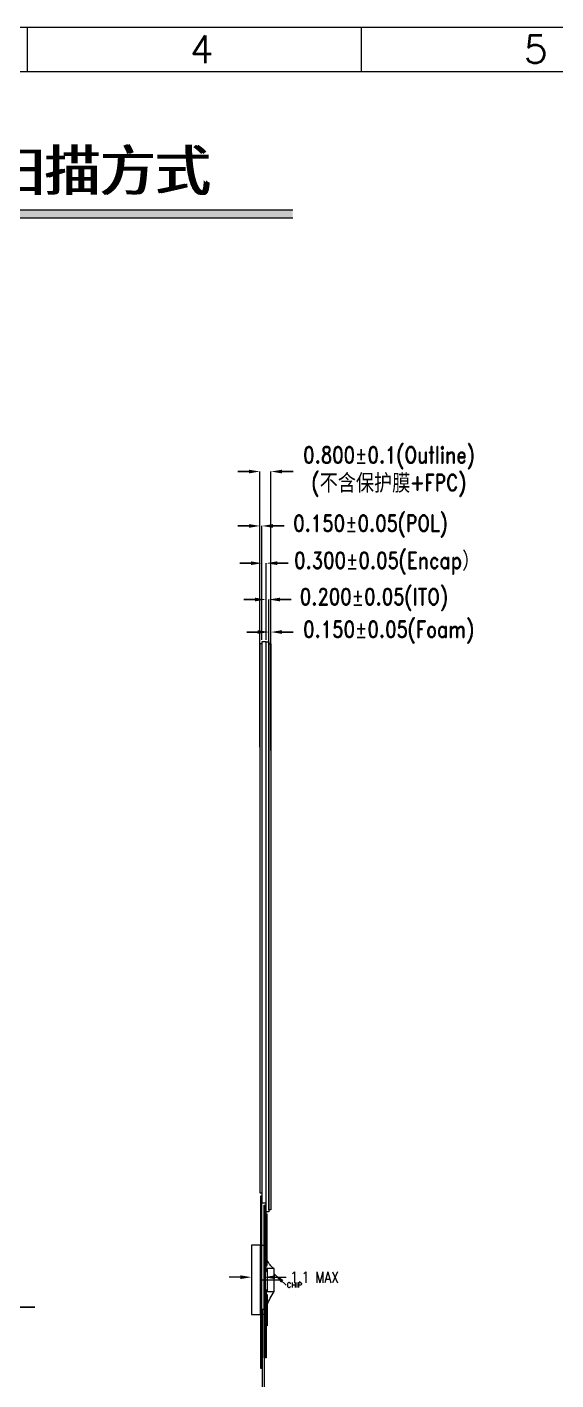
# Model space of a CAD drawing. Header units: millimetres. Extents: x 1845 to 2650, y -178 to 579.
# Drawn here: x 1920.6 to 1958.9, y 271.2 to 369 of the extents above; entities that cross this region are included whole.
import ezdxf

# ---------------------------------------------------------------- set-up
doc = ezdxf.new("R2010")
doc.units = ezdxf.units.MM
doc.layers.get('0').update_dxf_attribs({"lineweight": 5})
doc.layers.get('Defpoints').update_dxf_attribs({"lineweight": 5})
for name, color, linetype, lineweight in [('COF', 4, 'Continuous', 5), ('Connector', 2, 'Continuous', 5), ('DIM', 3, 'Continuous', 5), ('ITO', 2, 'Continuous', 5), ('Main-FPC', 2, 'Continuous', 5), ('POL', 202, 'Continuous', 5), ('TAPE-Foam', 32, 'Continuous', 5), ('图框', 7, 'Continuous', 5)]:
    doc.layers.add(name, color=color, linetype=linetype, lineweight=lineweight)
doc.layers.add('FPC', color=44, linetype='Continuous')
doc.styles.add('RD', font='ROMAND.shx', dxfattribs={"width": 0.8})
doc.styles.get("Standard").update_dxf_attribs({"font": 'txt', "bigfont": 'gbcbig.shx'})
doc.dimstyles.new('DIM', dxfattribs={"dimtxt": 0.8, "dimasz": 0.8, "dimexe": 0, "dimexo": 0.5, "dimgap": 0.11, "dimtad": 0, "dimzin": 1, "dimdsep": 46, "dimtxsty": 'RD', "dimcen": 0, "dimclrd": 256, "dimclre": 256, "dimclrt": 256, "dimadec": 0, "dimazin": 0, "dimtm": 1e-09, "dimtfac": 1, "dimtofl": 0, "dimtmove": 0, "dimatfit": 3, "dimfxl": 1, "dimlwe": -1, "dimarcsym": 0})

# ---------------------------------------------------------------- blocks, each defined once
blk = doc.blocks.new('*D9')
at = {"layer": 'Defpoints', "color": 0, "lineweight": 5, "transparency": 16777216}
for p in [(1938.266, 336.893), (1937.466, 316.469), (1938.266, 316.237)]:
    blk.add_point(p, dxfattribs=at)
at = {"layer": 'DIM', "lineweight": -2, "transparency": 16777216}
for p, q in [((1936.666, 336.893), (1935.866, 336.893)), ((1939.066, 336.893), (1939.866, 336.893))]:
    blk.add_line(p, q, dxfattribs=at)
at = {"layer": 'DIM', "transparency": 16777216}
for p, q in [((1937.466, 316.969), (1937.466, 336.893)), ((1938.266, 316.737), (1938.266, 336.893))]:
    blk.add_line(p, q, dxfattribs=at)
at = {"layer": 'DIM', "lineweight": 5, "transparency": 16777216}
for points in [[(1936.666, 337.026), (1936.666, 336.759), (1937.466, 336.893)], [(1939.066, 337.026), (1939.066, 336.759), (1938.266, 336.893)]]:
    blk.add_solid(points, dxfattribs=at)
at = {"layer": 'DIM', "lineweight": 5, "transparency": 16777216, "insert": (1946.787, 336.893), "char_height": 1.2, "attachment_point": 5, "style": 'RD'}
blk.add_mtext('0.800±0.1(Outline)\\P({\\fSimSun|b0|i0|c134|p2;不含保护膜}+FPC)', dxfattribs=at)
blk = doc.blocks.new('*D10')
at = {"layer": 'Defpoints', "color": 0, "lineweight": 5, "transparency": 16777216}
for p in [(1938.266, 325.291), (1938.116, 321.916), (1938.266, 321.935)]:
    blk.add_point(p, dxfattribs=at)
at = {"layer": 'DIM', "lineweight": -2, "transparency": 16777216}
for p, q in [((1937.316, 325.291), (1936.516, 325.291)), ((1939.066, 325.291), (1939.866, 325.291))]:
    blk.add_line(p, q, dxfattribs=at)
at = {"layer": 'DIM', "transparency": 16777216}
for p, q in [((1938.116, 322.416), (1938.116, 325.291)), ((1938.266, 322.435), (1938.266, 325.291))]:
    blk.add_line(p, q, dxfattribs=at)
at = {"layer": 'DIM', "lineweight": 5, "transparency": 16777216}
for points in [[(1937.316, 325.425), (1937.316, 325.158), (1938.116, 325.291)], [(1939.066, 325.425), (1939.066, 325.158), (1938.266, 325.291)]]:
    blk.add_solid(points, dxfattribs=at)
at = {"layer": 'DIM', "lineweight": 5, "transparency": 16777216, "insert": (1946.764, 325.291), "char_height": 1.2, "attachment_point": 5, "style": 'RD'}
blk.add_mtext('0.150±0.05(Foam)', dxfattribs=at)
blk = doc.blocks.new('*D32')
at = {"layer": 'Defpoints', "color": 0, "lineweight": 5, "transparency": 16777216}
for p in [(1937.916, 327.641), (1937.916, 324.216), (1938.116, 324.216)]:
    blk.add_point(p, dxfattribs=at)
at = {"layer": 'DIM', "lineweight": -2, "transparency": 16777216}
for p, q in [((1937.116, 327.641), (1936.316, 327.641)), ((1938.916, 327.641), (1939.716, 327.641))]:
    blk.add_line(p, q, dxfattribs=at)
at = {"layer": 'DIM', "transparency": 16777216}
for p, q in [((1937.916, 324.716), (1937.916, 327.641)), ((1938.116, 324.716), (1938.116, 327.641))]:
    blk.add_line(p, q, dxfattribs=at)
at = {"layer": 'DIM', "lineweight": 5, "transparency": 16777216}
for points in [[(1937.116, 327.774), (1937.116, 327.507), (1937.916, 327.641)], [(1938.916, 327.774), (1938.916, 327.507), (1938.116, 327.641)]]:
    blk.add_solid(points, dxfattribs=at)
at = {"layer": 'DIM', "lineweight": 5, "transparency": 16777216, "insert": (1945.7, 327.641), "char_height": 1.2, "attachment_point": 5, "style": 'RD'}
blk.add_mtext('0.200±0.05(ITO)', dxfattribs=at)
blk = doc.blocks.new('*D33')
at = {"layer": 'Defpoints', "color": 0, "lineweight": 5, "transparency": 16777216}
for p in [(1937.916, 330.267), (1937.616, 324.216), (1937.916, 324.216)]:
    blk.add_point(p, dxfattribs=at)
at = {"layer": 'DIM', "lineweight": -2, "transparency": 16777216}
for p, q in [((1936.816, 330.267), (1936.016, 330.267)), ((1938.716, 330.267), (1939.516, 330.267))]:
    blk.add_line(p, q, dxfattribs=at)
at = {"layer": 'DIM', "transparency": 16777216}
for p, q in [((1937.616, 324.716), (1937.616, 330.267)), ((1937.916, 324.716), (1937.916, 330.267))]:
    blk.add_line(p, q, dxfattribs=at)
at = {"layer": 'DIM', "lineweight": 5, "transparency": 16777216}
for points in [[(1936.816, 330.4), (1936.816, 330.133), (1937.616, 330.267)], [(1938.716, 330.4), (1938.716, 330.133), (1937.916, 330.267)]]:
    blk.add_solid(points, dxfattribs=at)
at = {"layer": 'DIM', "lineweight": 5, "transparency": 16777216, "insert": (1946.666, 330.267), "char_height": 1.2, "attachment_point": 5, "style": 'RD'}
blk.add_mtext('0.300±0.05(Encap）', dxfattribs=at)
blk = doc.blocks.new('R196GRM-001-PNL-V01-B')
at = {"layer": 'ITO', "lineweight": 5}
blk.add_lwpolyline([(1233.055, -115.782), (1233.255, -115.782), (1233.255, -156.992), (1233.055, -156.992), (1233.055, -115.782), (1232.755, -115.782), (1232.755, -156.342), (1233.055, -156.342)], dxfattribs=at)
blk = doc.blocks.new('R196GRM-001-PNLA-V01-B')
at = {"layer": 'POL', "lineweight": 5}
blk.add_lwpolyline([(1730.207, -118.031), (1730.057, -118.031), (1730.057, -157.697), (1730.207, -157.697)], dxfattribs=at)
at = {"layer": 'TAPE-Foam', "lineweight": 5}
blk.add_lwpolyline([(1730.707, -158.941), (1730.707, -118.031), (1730.857, -118.031), (1730.857, -158.941)], close=True, dxfattribs=at)
at = {"layer": 'ITO', "lineweight": 5}
blk.add_blockref('R196GRM-001-PNL-V01-B', (497.452, -2.099), dxfattribs=at)
blk = doc.blocks.new('*D35')
at = {"layer": 'Defpoints', "color": 0, "lineweight": 5, "transparency": 16777216}
for p in [(1937.616, 332.96), (1937.616, 324.831), (1937.466, 324.164)]:
    blk.add_point(p, dxfattribs=at)
at = {"layer": 'DIM', "lineweight": -2, "transparency": 16777216}
for p, q in [((1936.666, 332.96), (1935.866, 332.96)), ((1938.416, 332.96), (1939.216, 332.96))]:
    blk.add_line(p, q, dxfattribs=at)
at = {"layer": 'DIM', "transparency": 16777216}
for p, q in [((1937.466, 324.664), (1937.466, 332.96)), ((1937.616, 325.331), (1937.616, 332.96))]:
    blk.add_line(p, q, dxfattribs=at)
at = {"layer": 'DIM', "lineweight": 5, "transparency": 16777216}
for points in [[(1936.666, 333.093), (1936.666, 332.827), (1937.466, 332.96)], [(1938.416, 333.093), (1938.416, 332.827), (1937.616, 332.96)]]:
    blk.add_solid(points, dxfattribs=at)
at = {"layer": 'DIM', "lineweight": 5, "transparency": 16777216, "insert": (1945.451, 332.96), "char_height": 1.2, "attachment_point": 5, "style": 'RD'}
blk.add_mtext('0.150±0.05(POL)', dxfattribs=at)
blk = doc.blocks.new('*D50')
at = {"layer": 'Defpoints', "color": 0, "lineweight": 5, "transparency": 16777216}
for p in [(1936.856, 278.183), (1937.766, 278.652), (1937.766, 278.183)]:
    blk.add_point(p, dxfattribs=at)
at = {"layer": 'DIM', "lineweight": 5, "transparency": 16777216}
for p, q in [((1936.056, 278.652), (1935.256, 278.652)), ((1936.856, 278.683), (1936.856, 278.652)), ((1937.766, 278.683), (1937.766, 278.652)), ((1938.566, 278.652), (1939.366, 278.652))]:
    blk.add_line(p, q, dxfattribs=at)
for points in [[(1936.056, 278.786), (1936.056, 278.519), (1936.856, 278.652)], [(1938.566, 278.786), (1938.566, 278.519), (1937.766, 278.652)]]:
    blk.add_solid(points, dxfattribs=at)
at = {"layer": 'DIM', "lineweight": 5, "transparency": 16777216, "insert": (1941.411, 278.652), "char_height": 0.8, "attachment_point": 5, "style": 'RD'}
blk.add_mtext('1.1 MAX', dxfattribs=at)
blk = doc.blocks.new('R196GRK-001-TFPC-V01-B')
at = {"layer": 'Connector', "lineweight": 5}
blk.add_lwpolyline([(1994.285, 268.202), (1994.285, 255.752), (1994.395, 255.752), (1994.395, 268.202)], close=True, dxfattribs=at)
at = {"layer": 'Connector', "color": 0, "lineweight": 5}
blk.add_lwpolyline([(1993.635, 259.652), (1994.285, 259.652), (1994.285, 264.652), (1993.635, 264.652)], close=True, dxfattribs=at)
at = {"layer": 'Connector', "color": 32, "lineweight": 5}
blk.add_lwpolyline([(1994.545, 259.652), (1994.395, 259.652), (1994.395, 264.652), (1994.545, 264.652)], close=True, dxfattribs=at)
blk = doc.blocks.new('*D54')
at = {"layer": 'Defpoints', "color": 0, "lineweight": 5, "transparency": 16777216}
for p in [(1993.771, 249.395), (1994.751, 249.535), (1993.771, 248.218)]:
    blk.add_point(p, dxfattribs=at)
at = {"layer": 'DIM', "lineweight": 5, "transparency": 16777216}
for p, q in [((1993.771, 248.895), (1993.771, 248.218)), ((1994.751, 249.035), (1994.751, 248.218)), ((1992.971, 248.218), (1992.171, 248.218)), ((1995.551, 248.218), (1996.351, 248.218))]:
    blk.add_line(p, q, dxfattribs=at)
for points in [[(1992.971, 248.351), (1992.971, 248.085), (1993.771, 248.218)], [(1995.551, 248.351), (1995.551, 248.085), (1994.751, 248.218)]]:
    blk.add_solid(points, dxfattribs=at)
at = {"layer": 'DIM', "lineweight": 5, "transparency": 16777216, "insert": (1998.915, 248.218), "char_height": 0.8, "attachment_point": 5, "style": 'RD'}
blk.add_mtext('0.98%%P0.05', dxfattribs=at)
blk = doc.blocks.new('OK-23GM024-04-C')
at = {"color": 7}
for p, q in [((1483.246, 124.494), (1483.246, 124.359)), ((1483.306, 124.494), (1483.246, 124.494)), ((1483.246, 124.04), (1483.246, 124.244)), ((1483.246, 124.244), (1483.286, 124.244)), ((1483.255, 124.331), (1483.267, 124.314)), ((1483.276, 124.285), (1483.276, 122.702)), ((1483.426, 124.219), (1483.276, 124.219)), ((1483.286, 124.244), (1483.347, 124.182)), ((1483.306, 124.494), (1483.306, 124.378)), ((1483.315, 124.35), (1483.327, 124.333)), ((1483.336, 124.304), (1483.336, 123.874)), ((1483.426, 124.219), (1483.426, 124.034)), ((1483.258, 124.012), (1483.299, 123.97)), ((1483.796, 124.169), (1483.276, 124.169)), ((1483.311, 123.844), (1483.311, 123.942)), ((1483.756, 123.804), (1483.351, 123.804)), ((1483.356, 124.161), (1483.356, 124.142)), ((1483.376, 124.082), (1483.376, 124.054)), ((1483.396, 124.169), (1483.396, 122.819)), ((1483.446, 124.014), (1483.396, 124.064)), ((1483.796, 123.992), (1483.396, 123.992)), ((1483.396, 123.796), (1483.796, 123.796)), ((1483.446, 123.794), (1483.396, 123.744)), ((1483.396, 123.244), (1483.446, 123.194)), ((1483.826, 124.014), (1483.416, 124.014)), ((1483.426, 124.114), (1483.756, 124.114)), ((1483.696, 124.074), (1483.426, 124.074)), ((1483.696, 124.034), (1483.426, 124.034)), ((1483.736, 123.744), (1483.426, 123.744)), ((1483.736, 123.244), (1483.426, 123.244)), ((1483.446, 124.014), (1483.446, 123.794)), ((1483.826, 123.794), (1483.446, 123.794)), ((1483.446, 123.744), (1483.446, 123.244)), ((1483.486, 124.114), (1483.486, 124.054)), ((1483.776, 124.054), (1483.486, 124.054)), ((1483.526, 124.094), (1483.506, 124.114)), ((1483.666, 124.094), (1483.526, 124.094)), ((1483.631, 123.774), (1483.631, 123.779)), ((1483.65, 123.774), (1483.631, 123.774)), ((1483.787, 123.826), (1483.661, 123.776)), ((1483.686, 124.114), (1483.666, 124.094)), ((1483.696, 124.114), (1483.696, 124.034)), ((1483.787, 123.981), (1483.711, 124.011)), ((1483.796, 123.992), (1483.796, 123.796)), ((1483.806, 123.953), (1483.806, 123.854)), ((1483.826, 124.014), (1483.826, 123.794)), ((1483.836, 123.994), (1483.836, 123.884)), ((1483.896, 124.069), (1483.896, 122.919)), ((1483.246, 122.947), (1483.246, 122.744)), ((1483.246, 122.744), (1483.286, 122.744)), ((1483.246, 122.628), (1483.246, 122.494)), ((1483.306, 122.494), (1483.246, 122.494)), ((1483.267, 122.674), (1483.255, 122.656)), ((1483.299, 123.017), (1483.258, 122.975)), ((1483.796, 122.819), (1483.276, 122.819)), ((1483.426, 122.769), (1483.276, 122.769)), ((1483.347, 122.805), (1483.286, 122.744)), ((1483.306, 122.609), (1483.306, 122.494)), ((1483.311, 123.144), (1483.311, 123.045)), ((1483.327, 122.655), (1483.315, 122.638)), ((1483.336, 123.114), (1483.336, 122.683)), ((1483.756, 123.184), (1483.351, 123.184)), ((1483.356, 122.845), (1483.356, 122.826)), ((1483.376, 122.934), (1483.376, 122.905)), ((1483.796, 123.192), (1483.396, 123.192)), ((1483.796, 122.996), (1483.396, 122.996)), ((1483.446, 122.974), (1483.396, 122.924)), ((1483.826, 122.974), (1483.416, 122.974)), ((1483.696, 122.954), (1483.426, 122.954)), ((1483.426, 122.954), (1483.426, 122.769)), ((1483.696, 122.914), (1483.426, 122.914)), ((1483.426, 122.874), (1483.756, 122.874)), ((1483.826, 123.194), (1483.446, 123.194)), ((1483.446, 123.194), (1483.446, 122.974)), ((1483.776, 122.934), (1483.486, 122.934)), ((1483.486, 122.934), (1483.486, 122.874)), ((1483.526, 122.894), (1483.506, 122.874)), ((1483.666, 122.894), (1483.526, 122.894)), ((1483.65, 123.214), (1483.631, 123.214)), ((1483.631, 123.214), (1483.631, 123.209)), ((1483.787, 123.161), (1483.661, 123.211)), ((1483.666, 122.894), (1483.686, 122.874)), ((1483.696, 122.954), (1483.696, 122.874)), ((1483.787, 123.006), (1483.711, 122.976)), ((1483.796, 123.192), (1483.796, 122.996)), ((1483.806, 123.034), (1483.806, 123.133)), ((1483.826, 123.194), (1483.826, 122.974)), ((1483.836, 123.104), (1483.836, 122.994))]:
    blk.add_line(p, q, dxfattribs=at)
for centre, radius, start, end in [((1483.296, 124.359), 0.05, 180, 215), ((1483.226, 124.285), 0.05, 0, 35), ((1483.356, 124.378), 0.05, 180, 215), ((1483.286, 124.304), 0.05, 0, 35), ((1483.286, 124.04), 0.04, 180, 225), ((1483.426, 123.894), 0.15, 180, 270), ((1483.426, 123.094), 0.15, 90, 180), ((1483.271, 123.942), 0.04, 0, 45), ((1483.351, 123.844), 0.04, 180, 270), ((1483.406, 123.874), 0.07, 180, 270), ((1483.326, 124.161), 0.03, 0, 45), ((1483.406, 124.142), 0.05, 180, 216.8699), ((1483.326, 124.082), 0.05, 0, 36.8699), ((1483.416, 124.054), 0.04, 180, 270), ((1483.606, 123.779), 0.025, 0, 90), ((1483.65, 123.804), 0.03, 270, 291.80141), ((1483.7, 123.984), 0.03, 68.19859, 90), ((1483.736, 123.904), 0.16, 270, 0), ((1483.736, 123.084), 0.16, 0, 90), ((1483.756, 123.974), 0.14, 0, 90), ((1483.756, 123.884), 0.08, 270, 0), ((1483.776, 123.994), 0.06, 0, 90), ((1483.776, 123.953), 0.03, 0, 68.19859), ((1483.776, 123.854), 0.03, 291.80141, 0), ((1483.796, 124.069), 0.1, 0, 90), ((1483.286, 122.947), 0.04, 135, 180), ((1483.296, 122.628), 0.05, 145, 180), ((1483.226, 122.702), 0.05, 325, 0), ((1483.271, 123.045), 0.04, 315, 0), ((1483.356, 122.609), 0.05, 145, 180), ((1483.351, 123.144), 0.04, 90, 180), ((1483.286, 122.683), 0.05, 325, 0), ((1483.406, 123.114), 0.07, 90, 180), ((1483.326, 122.826), 0.03, 315, 0), ((1483.406, 122.845), 0.05, 143.1301, 180), ((1483.326, 122.905), 0.05, 323.1301, 0), ((1483.416, 122.934), 0.04, 90, 180), ((1483.606, 123.209), 0.025, 270, 0), ((1483.65, 123.184), 0.03, 68.19859, 90), ((1483.7, 123.004), 0.03, 270, 291.80141), ((1483.756, 123.104), 0.08, 0, 90), ((1483.756, 123.014), 0.14, 270, 0), ((1483.776, 122.994), 0.06, 270, 0), ((1483.776, 123.133), 0.03, 0, 68.19859), ((1483.776, 123.034), 0.03, 291.80141, 0), ((1483.796, 122.919), 0.1, 270, 0)]:
    blk.add_arc(centre, radius, start, end, dxfattribs=at)
for centre in [(1484.654, 123.894), (1484.654, 123.094)]:
    blk.add_ellipse(centre, major_axis=(0.933, 0), ratio=0.267949, start_param=2.738877, end_param=3.544308, dxfattribs=at)
blk = doc.blocks.new('R196GRK-004-MFPC-V01-B')
at = {"layer": 'FPC', "lineweight": 5}
h = blk.add_hatch(color=4, dxfattribs=at)
h.dxf.hatch_style = 1
h.paths.add_polyline_path([(1994.551, 248.115), (1994.751, 248.115), (1994.751, 251.615), (1994.551, 251.615)])
at = {"layer": 'FPC', "color": 4, "lineweight": 5}
blk.add_lwpolyline([(1994.751, 251.615), (1994.751, 248.115), (1994.551, 248.115), (1994.551, 251.615)], close=True, dxfattribs=at)
at = {"layer": 'Main-FPC'}
blk.add_lwpolyline([(1994.431, 260.017), (1994.551, 260.017), (1994.551, 226.946), (1994.431, 226.946)], close=True, dxfattribs=at)
at = {"layer": 'FPC', "color": 7, "lineweight": 5, "rotation": 180}
blk.add_blockref('OK-23GM024-04-C', (3477.677, 373.359), dxfattribs=at)
at = {"layer": 'DIM', "lineweight": 5}
dim = blk.add_linear_dim(base=(1993.771, 248.218), p1=(1994.751, 249.535), p2=(1993.771, 249.395), angle=180, text='<>%%P0.05', dimstyle='DIM', override={"dimlwd": 5, "dimlwe": 5}, dxfattribs=at)
dim.commit()
dim.dimension.update_dxf_attribs({"geometry": '*D54', "text_midpoint": (1998.915, 248.218), "dimtype": 160})
blk = doc.blocks.new('R196GRK-003-COF-V01-B')
at = {"layer": 'COF'}
for points in [[(416.359, 295.964), (416.431, 295.964), (416.431, 284.949), (416.359, 284.949)], [(416.503, 291.259), (416.575, 291.259), (416.575, 291.297), (416.503, 291.297)], [(416.503, 289.851), (416.575, 289.851), (416.575, 289.785), (416.503, 289.785)]]:
    blk.add_lwpolyline(points, close=True, dxfattribs=at)
at = {"layer": 'COF', "color": 2}
for points in [[(416.431, 291.186), (416.503, 291.186), (416.503, 295.964), (416.431, 295.964)], [(416.431, 289.861), (416.503, 289.861), (416.503, 284.949), (416.431, 284.949)]]:
    blk.add_lwpolyline(points, dxfattribs=at)
at = {"layer": 'COF', "color": 5}
blk.add_lwpolyline([(416.503, 291.61), (416.575, 291.61), (416.575, 295.334), (416.503, 295.334)], dxfattribs=at)
at = {"layer": 'COF', "color": 132}
for points in [[(417.079, 291.396, -0.146075), (416.575, 291.996)], [(416.575, 288.766, -0.060775), (417.079, 289.731)]]:
    blk.add_lwpolyline(points, format="xyb", dxfattribs=at)
at = {"layer": 'COF'}
for points in [[(417.439, 290.565), (416.215, 290.565)], [(416.503, 289.52), (416.575, 289.52), (416.575, 287.249), (416.503, 287.249)]]:
    blk.add_lwpolyline(points, dxfattribs=at)
at = {"layer": 'COF', "color": 1}
blk.add_lwpolyline([(416.575, 289.731), (417.079, 289.731), (417.079, 291.396), (416.575, 291.396)], close=True, dxfattribs=at)
at = {"layer": 'DIM', "lineweight": 5, "insert": (417.994, 290.019), "char_height": 0.36, "attachment_point": 7}
blk.add_mtext('CHIP', dxfattribs=at)
at = {"layer": 'DIM', "lineweight": 5}
blk.add_leader([(417.079, 291.003), (417.958, 290.199)], dimstyle='DIM', override={"dimfxl": 0.18, "dimlwd": 5, "dimlwe": 5, "dimarcsym": 1}, dxfattribs=at)

msp = doc.modelspace()

# ---------------------------------------------------------------- hatches: boundary and pattern name
at = {"layer": 'DIM', "lineweight": 5}
h = msp.add_hatch(color=2, dxfattribs=at)
h.dxf.hatch_style = 1
h.paths.add_polyline_path([(1939.6642, 355.245), (1939.6642, 355.785), (1893.5681, 355.785), (1893.5681, 355.245)])
h = msp.add_hatch(color=2, dxfattribs=at)
h.dxf.hatch_style = 1
h.paths.add_polyline_path([(1939.8346, 355.245), (1939.8346, 355.785), (1893.7384, 355.785), (1893.7384, 355.245)])

# ---------------------------------------------------------------- linework, layer by layer
at = {"layer": 'DIM', "color": 2, "lineweight": 5}
for p, q in [((1939.6642, 355.785), (1893.5681, 355.785)), ((1893.5681, 355.245), (1939.6642, 355.245)), ((1939.8346, 355.785), (1893.7384, 355.785)), ((1893.7384, 355.245), (1939.8346, 355.245))]:
    msp.add_line(p, q, dxfattribs=at)
at = {"layer": '图框', "color": 7, "linetype": 'ByBlock', "lineweight": 5, "ltscale": 0.55}
for p, q in [((1920.667, 365.8059), (1920.667, 369.0239)), ((1944.799, 365.8059), (1944.799, 369.0239)), ((1848.2708, 365.8059), (2089.5914, 365.8059))]:
    msp.add_line(p, q, dxfattribs=at)
msp.add_lwpolyline([(1845.0527, 369.0239), (2092.8095, 369.0239), (2092.8095, 193.6391), (1845.0527, 193.6391)], close=True, dxfattribs=at)

# ---------------------------------------------------------------- block references
at = {"lineweight": 5}
for name in ['R196GRK-001-TFPC-V01-B', 'R196GRK-004-MFPC-V01-B']:
    msp.add_blockref(name, (-56.7795, 16.3163), dxfattribs=at)
at = {"layer": 'DIM', "lineweight": 5}
msp.add_blockref('R196GRK-003-COF-V01-B', (1521.4131, -12.1155), dxfattribs=at)
at = {"layer": 'ITO', "lineweight": 5}
msp.add_blockref('R196GRM-001-PNLA-V01-B', (207.4088, 442.4591), dxfattribs=at)

# ---------------------------------------------------------------- texts
at = {"layer": 'DIM', "color": 2, "lineweight": 5, "char_height": 2.916232, "width": 41.052749, "attachment_point": 1}
for insert in [(1896.0198, 360.1155), (1896.1902, 360.1155)]:
    msp.add_mtext('{\\fSimSun|b0|i0|c134|p2; 注意屏幕的扫描方式}', dxfattribs=dict(at, insert=insert))
at = {"layer": '图框', "color": 7, "linetype": 'ByBlock', "lineweight": 5, "ltscale": 0.55, "char_height": 2.0113, "width": 3.423717, "attachment_point": 1}
for s, insert in [('4', (1932.4019, 368.4179)), ('5', (1956.534, 368.4179))]:
    msp.add_mtext(s, dxfattribs=dict(at, insert=insert))

# ---------------------------------------------------------------- dimensions: what is measured, and where the dimension line sits
at = {"layer": 'DIM', "lineweight": 5}
for base, p1, p2, text, override, picture, middle in [((1938.2658, 336.8928), (1937.4658, 316.4688), (1938.2658, 316.2372), '<>(Outline)\\P({\\fSimSun|b0|i0|c134|p2;不含保护膜}+FPC)', {"dimtxt": 1.2, "dimdec": 3, "dimtol": 1, "dimtp": 0.1, "dimtm": 0.1, "dimfxl": 0.8, "dimarcsym": 1}, '*D9', (1946.7872, 336.8928)), ((1937.6158, 332.9599), (1937.4658, 324.1637), (1937.6158, 324.8307), '<>(POL)', {"dimtxt": 1.2, "dimdec": 3, "dimtol": 1, "dimtp": 0.05, "dimtm": 0.05, "dimfxl": 0.8, "dimarcsym": 1}, '*D35', (1945.4515, 332.9599)), ((1937.9158, 330.2666), (1937.6158, 324.2163), (1937.9158, 324.2163), '<>(Encap）', {"dimtxt": 1.2, "dimdec": 3, "dimtol": 1, "dimtp": 0.05, "dimtm": 0.05, "dimfxl": 0.8, "dimarcsym": 1}, '*D33', (1946.6663, 330.2666)), ((1937.9158, 327.6407), (1938.1158, 324.2163), (1937.9158, 324.2163), '<>(ITO)', {"dimtxt": 1.2, "dimdec": 3, "dimtol": 1, "dimtp": 0.05, "dimtm": 0.05, "dimfxl": 0.8, "dimarcsym": 1}, '*D32', (1945.7001, 327.6407)), ((1938.2658, 325.2914), (1938.1158, 321.9156), (1938.2658, 321.9351), '<>(Foam)', {"dimtxt": 1.2, "dimdec": 3, "dimtol": 1, "dimtp": 0.05, "dimtm": 0.05, "dimfxl": 0.8, "dimarcsym": 1}, '*D10', (1946.7643, 325.2914))]:
    dim = msp.add_linear_dim(base=base, p1=p1, p2=p2, text=text, dimstyle='DIM', override=override, dxfattribs=at)
    dim.commit()
    dim.dimension.update_dxf_attribs({"geometry": picture, "text_midpoint": middle, "dimtype": 160})
dim = msp.add_linear_dim(base=(1937.7658, 278.6522), p1=(1936.8558, 278.1825), p2=(1937.7658, 278.1825), text='1.1 MAX', dimstyle='DIM', override={"dimfxl": 1.25, "dimlwd": 5, "dimlwe": 5, "dimarcsym": 2}, dxfattribs=at)
dim.commit()
dim.dimension.update_dxf_attribs({"geometry": '*D50', "text_midpoint": (1941.411, 278.6522)})

# ---------------------------------------------------------------- leaders
for points in [[(1908.5172, 278.5275), (1911.8421, 276.483), (1921.1947, 276.483)], [(1909.807, 272.2086), (1911.9103, 269.3906), (1921.263, 269.3906)]]:
    msp.add_leader(points, dimstyle='DIM', override={"dimasz": 1, "dimzin": 0}, dxfattribs=at)

doc.saveas('drawing.dxf')
